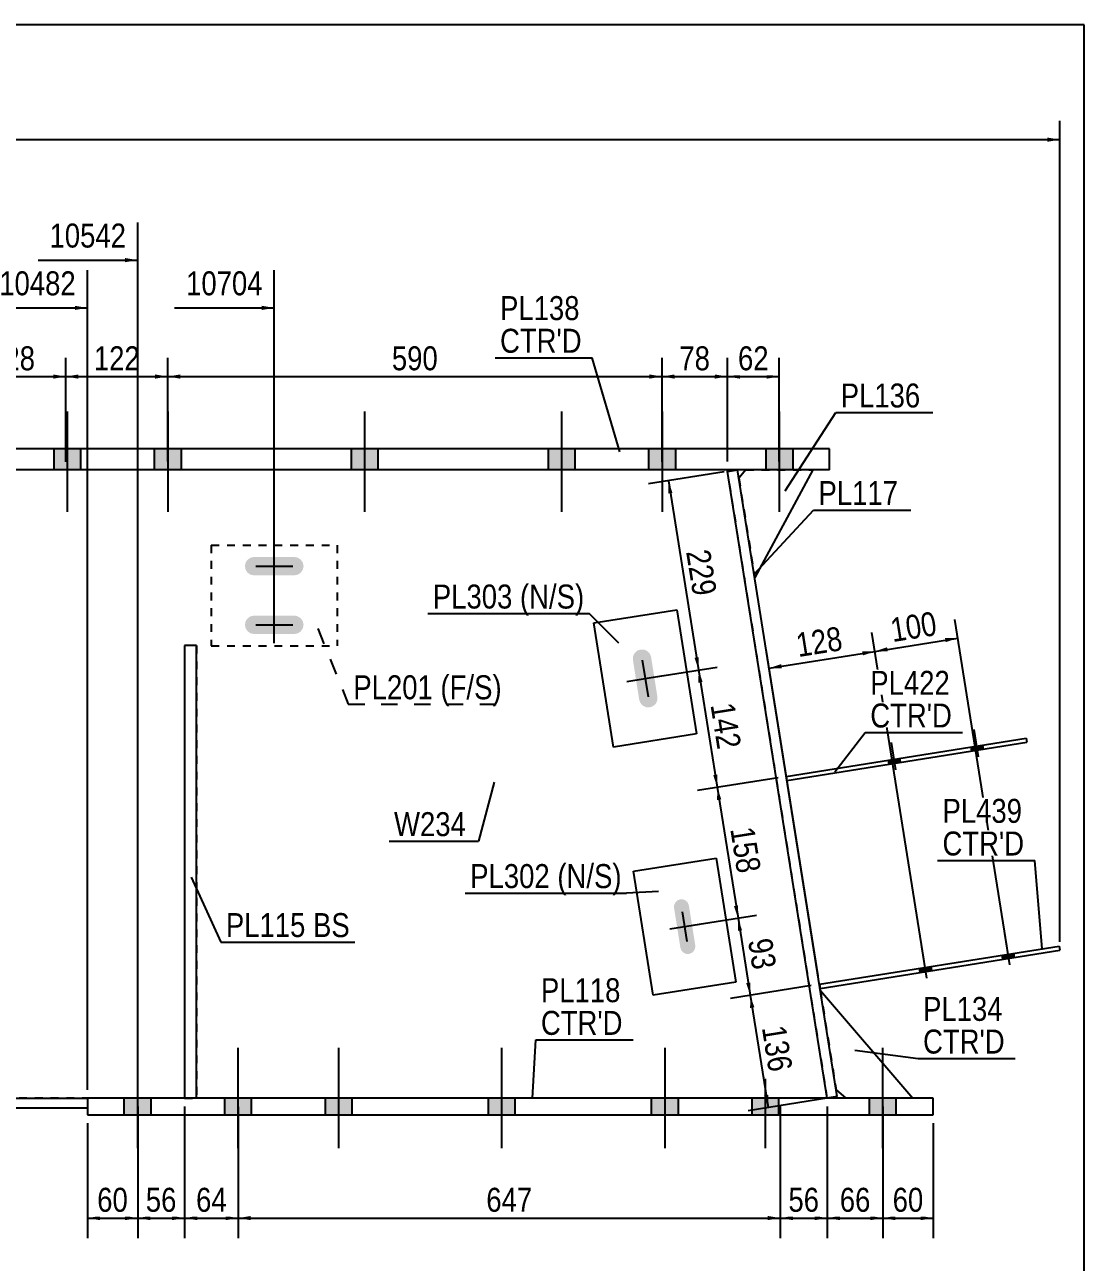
# Model space of a CAD drawing. Header units: millimetres. Extents: x -318 to 94, y -164 to 123.
# Drawn here: x -32.4 to 94, y -24.8 to 123 of the extents above; entities that cross this region are included whole.
import ezdxf

# ---------------------------------------------------------------- set-up
doc = ezdxf.new("R2010")
doc.units = ezdxf.units.MM
doc.linetypes.add('DXK_LINE_DOT1', pattern=[1.8814, 0.9407, -0.9407])
doc.linetypes.add('DXK_LINE_DOT2', pattern=[3.9198, 1.9599, -1.9599])
doc.styles.add('Arial Narrow', font='ARIALN.TTF', dxfattribs={"height": 0.2})

# ---------------------------------------------------------------- blocks, each defined once
blk = doc.blocks.new('Unknown-623327787-1210')
at = {"color": 5, "linetype": 'Continuous'}
for p, q in [((94.02, 122.96), (-315.98, 122.96)), ((94.02, -164.04), (94.02, 122.96))]:
    blk.add_line(p, q, dxfattribs=at)
blk = doc.blocks.new('Bolt-623327787-1234 - 1231')
at = {"linetype": 'Continuous'}
for points in [[(0.51, 57.55), (0.75, 57.91), (0.84, 58.33), (0.75, 58.75), (0.51, 59.1), (0.16, 59.34), (-0.26, 59.43), (-5.06, 59.43), (-5.49, 59.34), (-5.84, 59.1), (-6.08, 58.75), (-6.16, 58.33), (-6.08, 57.91), (-5.84, 57.55), (-5.49, 57.31), (-5.06, 57.23), (-0.26, 57.23), (0.16, 57.31)], [(0.51, 50.55), (0.75, 50.91), (0.84, 51.33), (0.75, 51.75), (0.51, 52.1), (0.16, 52.34), (-0.26, 52.43), (-5.06, 52.43), (-5.49, 52.34), (-5.84, 52.1), (-6.08, 51.75), (-6.16, 51.33), (-6.08, 50.91), (-5.84, 50.55), (-5.49, 50.31), (-5.06, 50.23), (-0.26, 50.23), (0.16, 50.31)]]:
    blk.add_hatch(color=3, dxfattribs=at).paths.add_polyline_path(points)
at = {"color": 3, "linetype": 'Continuous'}
for p, q in [((-2.66, 56.13), (-2.66, 60.53)), ((-4.86, 58.33), (-0.46, 58.33)), ((-2.66, 49.13), (-2.66, 53.53)), ((-4.86, 51.33), (-0.46, 51.33))]:
    blk.add_line(p, q, dxfattribs=at)
blk = doc.blocks.new('Part-623327787-1257 - 1231')
at = {"color": 7, "linetype": 'DXK_LINE_DOT1'}
for p, q in [((-10.17, 60.83), (-10.17, 48.83)), ((-10.17, 60.83), (4.84, 60.83)), ((4.84, 60.83), (4.84, 48.83)), ((-10.17, 48.83), (4.84, 48.83))]:
    blk.add_line(p, q, dxfattribs=at)
blk = doc.blocks.new('Part-623327787-1364 - 1231')
at = {"color": 2, "linetype": 'Continuous'}
for p, q in [((51.45, 69.64), (52.64, 69.83)), ((63.35, -5.17), (51.45, 69.64)), ((64.53, -4.98), (52.64, 69.83)), ((64.53, -4.98), (63.35, -5.17))]:
    blk.add_line(p, q, dxfattribs=at)
blk = doc.blocks.new('Bolt-623327787-1366 - 1231')
at = {"linetype": 'Continuous'}
for points in [[(-17.36, -5.17), (-20.56, -5.17), (-20.56, -7.17), (-17.36, -7.17)], [(-17.36, -5.17), (-20.56, -5.17), (-20.56, -7.17), (-17.36, -7.17)], [(-5.36, -5.17), (-8.56, -5.17), (-8.56, -7.17), (-5.36, -7.17)], [(-5.36, -5.17), (-8.56, -5.17), (-8.56, -7.17), (-5.36, -7.17)], [(6.64, -5.17), (3.44, -5.17), (3.44, -7.17), (6.64, -7.17)], [(6.64, -5.17), (3.44, -5.17), (3.44, -7.17), (6.64, -7.17)], [(26.11, -5.17), (22.91, -5.17), (22.91, -7.17), (26.11, -7.17)], [(26.11, -5.17), (22.91, -5.17), (22.91, -7.17), (26.11, -7.17)], [(45.58, -5.17), (42.38, -5.17), (42.38, -7.17), (45.58, -7.17)], [(45.58, -5.17), (42.38, -5.17), (42.38, -7.17), (45.58, -7.17)], [(57.58, -5.17), (54.38, -5.17), (54.38, -7.17), (57.58, -7.17)], [(57.58, -5.17), (54.38, -5.17), (54.38, -7.17), (57.58, -7.17)], [(71.58, -5.17), (68.38, -5.17), (68.38, -7.17), (71.58, -7.17)], [(71.58, -5.17), (68.38, -5.17), (68.38, -7.17), (71.58, -7.17)]]:
    blk.add_hatch(color=3, dxfattribs=at).paths.add_polyline_path(points)
at = {"color": 3, "linetype": 'Continuous'}
for p, q in [((-18.96, -11.15), (-18.96, 0.83)), ((-18.96, -11.15), (-18.96, 0.83)), ((-6.96, -11.15), (-6.96, 0.83)), ((-6.96, -11.15), (-6.96, 0.83)), ((5.04, -11.15), (5.04, 0.83)), ((5.04, -11.15), (5.04, 0.83)), ((24.51, -11.15), (24.51, 0.83)), ((24.51, -11.15), (24.51, 0.83)), ((43.98, -11.15), (43.98, 0.83)), ((43.98, -11.15), (43.98, 0.83)), ((55.98, -11.15), (55.98, 0.83)), ((55.98, -11.15), (55.98, 0.83)), ((69.98, -11.15), (69.98, 0.83)), ((69.98, -11.15), (69.98, 0.83)), ((-20.56, -7.17), (-20.56, -5.17)), ((-20.56, -7.17), (-20.56, -5.17)), ((-17.36, -7.17), (-17.36, -5.17)), ((-17.36, -7.17), (-17.36, -5.17)), ((-8.56, -7.17), (-8.56, -5.17)), ((-8.56, -7.17), (-8.56, -5.17)), ((-5.36, -7.17), (-5.36, -5.17)), ((-5.36, -7.17), (-5.36, -5.17)), ((3.44, -7.17), (3.44, -5.17)), ((3.44, -7.17), (3.44, -5.17)), ((6.64, -7.17), (6.64, -5.17)), ((6.64, -7.17), (6.64, -5.17)), ((22.91, -7.17), (22.91, -5.17)), ((22.91, -7.17), (22.91, -5.17)), ((26.11, -7.17), (26.11, -5.17)), ((26.11, -7.17), (26.11, -5.17)), ((42.38, -7.17), (42.38, -5.17)), ((42.38, -7.17), (42.38, -5.17)), ((45.58, -7.17), (45.58, -5.17)), ((45.58, -7.17), (45.58, -5.17)), ((54.38, -7.17), (54.38, -5.17)), ((54.38, -7.17), (54.38, -5.17)), ((57.58, -7.17), (57.58, -5.17)), ((57.58, -7.17), (57.58, -5.17)), ((68.38, -7.17), (68.38, -5.17)), ((68.38, -7.17), (68.38, -5.17)), ((71.58, -7.17), (71.58, -5.17)), ((71.58, -7.17), (71.58, -5.17))]:
    blk.add_line(p, q, dxfattribs=at)
blk = doc.blocks.new('Bolt-623327787-1368 - 1231')
at = {"linetype": 'Continuous'}
for points in [[(84.3, 11.4), (85.68, 11.62), (85.61, 12.12), (84.22, 11.9)], [(84.3, 11.4), (85.68, 11.62), (85.61, 12.12), (84.22, 11.9)], [(74.43, 9.83), (75.81, 10.05), (75.73, 10.55), (74.35, 10.33)], [(74.43, 9.83), (75.81, 10.05), (75.73, 10.55), (74.35, 10.33)]]:
    blk.add_hatch(color=3, dxfattribs=at).paths.add_polyline_path(points)
at = {"color": 3, "linetype": 'Continuous'}
for p, q in [((85.12, 10.72), (84.52, 14.47)), ((85.12, 10.72), (84.52, 14.47)), ((75.24, 9.15), (74.65, 12.9)), ((75.24, 9.15), (74.65, 12.9)), ((84.3, 11.4), (84.22, 11.9)), ((84.3, 11.4), (84.22, 11.9)), ((85.68, 11.62), (85.61, 12.12)), ((85.68, 11.62), (85.61, 12.12)), ((75.81, 10.05), (75.73, 10.55)), ((75.81, 10.05), (75.73, 10.55)), ((74.43, 9.83), (74.35, 10.33)), ((74.43, 9.83), (74.35, 10.33))]:
    blk.add_line(p, q, dxfattribs=at)
blk = doc.blocks.new('Part-623327787-1412 - 1231')
at = {"color": 2, "linetype": 'Continuous'}
for p, q in [((-114.45, 14.84), (-114.5, 13.64)), ((-66.45, 12.73), (-114.45, 14.84)), ((-66.45, 11.53), (-114.5, 13.64)), ((-48.32, -5.17), (-66.35, -4.38)), ((-48.35, -6.37), (-66.35, -5.58)), ((-48.32, -5.17), (-24.96, -5.17)), ((-24.96, -6.37), (-48.35, -6.37))]:
    blk.add_line(p, q, dxfattribs=at)
at = {"color": 7, "linetype": 'DXK_LINE_DOT1'}
blk.add_line((-24.96, -5.17), (-24.96, -6.37), dxfattribs=at)
blk = doc.blocks.new('Part-623327787-1462 - 1231')
at = {"color": 2, "linetype": 'Continuous'}
for p, q in [((62.4, 8.43), (91.04, 12.98)), ((62.48, 7.93), (91.12, 12.49)), ((91.04, 12.98), (91.12, 12.49))]:
    blk.add_line(p, q, dxfattribs=at)
at = {"color": 7, "linetype": 'DXK_LINE_DOT1'}
blk.add_line((62.4, 8.43), (62.48, 7.93), dxfattribs=at)
blk = doc.blocks.new('Part-623327787-1753 - 1231')
at = {"color": 2, "linetype": 'Continuous'}
for p, q in [((63.62, 72.33), (-46.38, 72.33)), ((-46.38, 72.33), (-46.38, 69.83)), ((63.62, 69.83), (63.62, 72.33)), ((-46.38, 69.83), (-35.03, 69.83)), ((63.62, 69.83), (-34.03, 69.83))]:
    blk.add_line(p, q, dxfattribs=at)
at = {"color": 7, "linetype": 'DXK_LINE_DOT1'}
blk.add_line((-34.03, 69.83), (-35.03, 69.83), dxfattribs=at)
blk = doc.blocks.new('Part-623327787-1629 - 1231')
at = {"color": 2, "linetype": 'Continuous'}
for p, q in [((53.63, 69.83), (52.79, 68.84)), ((61.63, 69.83), (54.68, 56.99))]:
    blk.add_line(p, q, dxfattribs=at)
at = {"color": 7, "linetype": 'DXK_LINE_DOT1'}
for p, q in [((53.63, 69.83), (61.63, 69.83)), ((52.79, 68.84), (54.68, 56.99)), ((54.68, 56.99), (54.68, 56.99))]:
    blk.add_line(p, q, dxfattribs=at)
blk = doc.blocks.new('Part-623327787-1724 - 1231')
at = {"color": 2, "linetype": 'Continuous'}
for p, q in [((75.98, -5.17), (-24.96, -5.17)), ((-24.96, -5.17), (-24.96, -7.17)), ((75.98, -7.17), (75.98, -5.17)), ((-24.96, -7.17), (75.98, -7.17))]:
    blk.add_line(p, q, dxfattribs=at)
blk = doc.blocks.new('Bolt-623327787-1485 - 1231')
at = {"linetype": 'Continuous'}
for points in [[(-38.78, 72.33), (-41.98, 72.33), (-41.98, 69.83), (-38.78, 69.83)], [(-38.78, 72.33), (-41.98, 72.33), (-41.98, 69.83), (-38.78, 69.83)], [(-25.78, 72.33), (-28.98, 72.33), (-28.98, 69.83), (-25.78, 69.83)], [(-25.78, 72.33), (-28.98, 72.33), (-28.98, 69.83), (-25.78, 69.83)], [(-13.78, 72.33), (-16.98, 72.33), (-16.98, 69.83), (-13.78, 69.83)], [(-13.78, 72.33), (-16.98, 72.33), (-16.98, 69.83), (-13.78, 69.83)], [(9.72, 72.33), (6.52, 72.33), (6.52, 69.83), (9.72, 69.83)], [(9.72, 72.33), (6.52, 72.33), (6.52, 69.83), (9.72, 69.83)], [(33.22, 72.33), (30.02, 72.33), (30.02, 69.83), (33.22, 69.83)], [(33.22, 72.33), (30.02, 72.33), (30.02, 69.83), (33.22, 69.83)], [(45.22, 72.33), (42.02, 72.33), (42.02, 69.83), (45.22, 69.83)], [(45.22, 72.33), (42.02, 72.33), (42.02, 69.83), (45.22, 69.83)], [(59.22, 72.33), (56.02, 72.33), (56.02, 69.83), (59.22, 69.83)], [(59.22, 72.33), (56.02, 72.33), (56.02, 69.83), (59.22, 69.83)]]:
    blk.add_hatch(color=3, dxfattribs=at).paths.add_polyline_path(points)
at = {"color": 3, "linetype": 'Continuous'}
for p, q in [((-40.38, 76.8), (-40.38, 64.83)), ((-40.38, 76.8), (-40.38, 64.83)), ((-27.38, 76.8), (-27.38, 64.83)), ((-27.38, 76.8), (-27.38, 64.83)), ((-15.38, 76.8), (-15.38, 64.83)), ((-15.38, 76.8), (-15.38, 64.83)), ((8.12, 76.8), (8.12, 64.83)), ((8.12, 76.8), (8.12, 64.83)), ((31.62, 76.8), (31.62, 64.83)), ((31.62, 76.8), (31.62, 64.83)), ((43.62, 76.8), (43.62, 64.83)), ((43.62, 76.8), (43.62, 64.83)), ((57.62, 76.8), (57.62, 64.83)), ((57.62, 76.8), (57.62, 64.83)), ((-41.98, 72.33), (-41.98, 69.83)), ((-41.98, 72.33), (-41.98, 69.83)), ((-38.78, 72.33), (-38.78, 69.83)), ((-38.78, 72.33), (-38.78, 69.83)), ((-28.98, 72.33), (-28.98, 69.83)), ((-28.98, 72.33), (-28.98, 69.83)), ((-25.78, 72.33), (-25.78, 69.83)), ((-25.78, 72.33), (-25.78, 69.83)), ((-16.98, 72.33), (-16.98, 69.83)), ((-16.98, 72.33), (-16.98, 69.83)), ((-13.78, 72.33), (-13.78, 69.83)), ((-13.78, 72.33), (-13.78, 69.83)), ((6.52, 72.33), (6.52, 69.83)), ((6.52, 72.33), (6.52, 69.83)), ((9.72, 72.33), (9.72, 69.83)), ((9.72, 72.33), (9.72, 69.83)), ((30.02, 72.33), (30.02, 69.83)), ((30.02, 72.33), (30.02, 69.83)), ((33.22, 72.33), (33.22, 69.83)), ((33.22, 72.33), (33.22, 69.83)), ((42.02, 72.33), (42.02, 69.83)), ((42.02, 72.33), (42.02, 69.83)), ((45.22, 72.33), (45.22, 69.83)), ((45.22, 72.33), (45.22, 69.83)), ((56.02, 72.33), (56.02, 69.83)), ((56.02, 72.33), (56.02, 69.83)), ((59.22, 72.33), (59.22, 69.83)), ((59.22, 72.33), (59.22, 69.83))]:
    blk.add_line(p, q, dxfattribs=at)
blk = doc.blocks.new('Part-623327787-1512 - 1231')
at = {"color": 2, "linetype": 'Continuous'}
for p, q in [((-11.96, 48.84), (-13.36, 48.84)), ((-13.36, 48.84), (-13.36, -5.17)), ((-11.96, -5.17), (-11.96, 48.84))]:
    blk.add_line(p, q, dxfattribs=at)
at = {"color": 7, "linetype": 'DXK_LINE_DOT1'}
blk.add_line((-13.36, -5.17), (-11.96, -5.17), dxfattribs=at)
blk = doc.blocks.new('Part-623327787-1534 - 1231')
at = {"color": 7, "linetype": 'DXK_LINE_DOT1'}
for p, q in [((-11.96, 48.84), (-13.36, 48.84)), ((-13.36, 48.84), (-13.36, -5.17)), ((-11.96, 48.84), (-11.96, -5.17))]:
    blk.add_line(p, q, dxfattribs=at)
blk = doc.blocks.new('Part-623327787-1651 - 1231')
at = {"color": 2, "linetype": 'Continuous'}
for p, q in [((-46.38, 69.83), (-46.38, -5.17)), ((51.45, 69.64), (51.42, 69.83))]:
    blk.add_line(p, q, dxfattribs=at)
at = {"color": 7, "linetype": 'DXK_LINE_DOT1'}
for p, q in [((51.42, 69.83), (-46.38, 69.83)), ((63.35, -5.17), (51.45, 69.64)), ((-13.36, -5.17), (-46.38, -5.17)), ((63.35, -5.17), (-11.96, -5.17))]:
    blk.add_line(p, q, dxfattribs=at)
blk = doc.blocks.new('Part-623327787-3181 - 1231')
at = {"color": 2, "linetype": 'Continuous'}
for p, q in [((35.49, 51.55), (45.37, 53.12)), ((45.37, 53.12), (47.73, 38.31)), ((37.85, 36.74), (35.49, 51.55)), ((47.73, 38.31), (37.85, 36.74))]:
    blk.add_line(p, q, dxfattribs=at)
blk = doc.blocks.new('Part-623327787-3180 - 1231')
at = {"color": 2, "linetype": 'Continuous'}
for p, q in [((40.21, 21.92), (50.08, 23.49)), ((50.08, 23.49), (52.44, 8.68)), ((42.56, 7.11), (40.21, 21.92)), ((52.44, 8.68), (42.56, 7.11))]:
    blk.add_line(p, q, dxfattribs=at)
blk = doc.blocks.new('Part-623327787-1600 - 1231')
at = {"color": 2, "linetype": 'Continuous'}
for p, q in [((62.52, 7.67), (73.56, -5.17)), ((64.4, -4.19), (65.56, -5.17))]:
    blk.add_line(p, q, dxfattribs=at)
at = {"color": 7, "linetype": 'DXK_LINE_DOT1'}
for p, q in [((62.52, 7.67), (64.4, -4.19)), ((73.56, -5.17), (65.56, -5.17))]:
    blk.add_line(p, q, dxfattribs=at)
blk = doc.blocks.new('Part-623327787-3182 - 1231')
at = {"color": 2, "linetype": 'Continuous'}
for p, q in [((58.45, 33.24), (87.09, 37.79)), ((58.53, 32.74), (87.17, 37.3)), ((87.09, 37.79), (87.17, 37.3))]:
    blk.add_line(p, q, dxfattribs=at)
at = {"color": 7, "linetype": 'DXK_LINE_DOT1'}
blk.add_line((58.45, 33.24), (58.53, 32.74), dxfattribs=at)
blk = doc.blocks.new('Bolt-623327787-3183 - 1231')
at = {"linetype": 'Continuous'}
blk.add_hatch(color=3, dxfattribs=at).paths.add_polyline_path([(46.17, 12.2), (46.49, 12.05), (46.84, 12.04), (47.17, 12.16), (47.43, 12.4), (47.57, 12.72), (47.59, 13.07), (46.83, 17.81), (46.71, 18.14), (46.47, 18.4), (46.15, 18.55), (45.8, 18.56), (45.47, 18.44), (45.22, 18.2), (45.07, 17.88), (45.06, 17.53), (45.81, 12.79), (45.93, 12.46)])
at = {"color": 3, "linetype": 'Continuous'}
for p, q in [((46.04, 17.08), (46.6, 13.52)), ((44.54, 15.02), (48.1, 15.58))]:
    blk.add_line(p, q, dxfattribs=at)
blk = doc.blocks.new('Bolt-623327787-3184 - 1231')
at = {"linetype": 'Continuous'}
blk.add_hatch(color=3, dxfattribs=at).paths.add_polyline_path([(41.34, 41.67), (41.73, 41.49), (42.16, 41.47), (42.56, 41.62), (42.88, 41.91), (43.06, 42.3), (43.07, 42.73), (42.32, 47.47), (42.17, 47.87), (41.88, 48.19), (41.49, 48.37), (41.06, 48.38), (40.66, 48.24), (40.34, 47.94), (40.16, 47.55), (40.15, 47.13), (40.9, 42.38), (41.05, 41.98)])
at = {"color": 3, "linetype": 'Continuous'}
for p, q in [((41.26, 47.1), (41.96, 42.75)), ((39.44, 44.58), (43.78, 45.27))]:
    blk.add_line(p, q, dxfattribs=at)
blk = doc.blocks.new('Bolt-623327787-3187 - 1231')
at = {"linetype": 'Continuous'}
for points in [[(80.6, 36.25), (81.98, 36.47), (81.9, 36.97), (80.52, 36.75)], [(80.6, 36.25), (81.98, 36.47), (81.9, 36.97), (80.52, 36.75)], [(70.72, 34.68), (72.1, 34.9), (72.02, 35.4), (70.64, 35.18)], [(70.72, 34.68), (72.1, 34.9), (72.02, 35.4), (70.64, 35.18)]]:
    blk.add_hatch(color=3, dxfattribs=at).paths.add_polyline_path(points)
at = {"color": 3, "linetype": 'Continuous'}
for p, q in [((81.41, 35.57), (80.89, 38.83)), ((81.41, 35.57), (80.89, 38.83)), ((71.54, 34), (71.02, 37.26)), ((71.54, 34), (71.02, 37.26)), ((81.98, 36.47), (81.9, 36.97)), ((81.98, 36.47), (81.9, 36.97)), ((80.6, 36.25), (80.52, 36.75)), ((80.6, 36.25), (80.52, 36.75)), ((70.72, 34.68), (70.64, 35.18)), ((70.72, 34.68), (70.64, 35.18)), ((72.1, 34.9), (72.02, 35.4)), ((72.1, 34.9), (72.02, 35.4))]:
    blk.add_line(p, q, dxfattribs=at)
blk = doc.blocks.new('StraightDimension-623327787-2826 - 1231')
at = {"linetype": 'Continuous'}
for points in [[(-26.03, 80.71), (-27.53, 80.96), (-26.03, 81.21)], [(-16.88, 81.21), (-15.38, 80.96), (-16.88, 80.71)]]:
    blk.add_hatch(color=7, dxfattribs=at).paths.add_polyline_path(points)
at = {"color": 7, "linetype": 'Continuous'}
for p, q in [((-27.53, 70.8), (-27.53, 83.21)), ((-15.38, 70.83), (-15.38, 83.21)), ((-27.53, 80.96), (-15.38, 80.96))]:
    blk.add_line(p, q, dxfattribs=at)
at = {"color": 0}
blk.add_wipeout([(-18.11, 81.11), (-18.11, 85.31), (-24.79, 85.31), (-24.79, 81.11)], dxfattribs=at)
at = {"color": 3, "style": 'Arial Narrow'}
blk.add_text('122', height=2.863, dxfattribs=at).set_placement((-24.19, 81.71))
blk = doc.blocks.new('StraightDimension-623327787-3960 - 1231')
at = {"linetype": 'Continuous'}
for points in [[(54.14, 5.59), (54.15, 7.11), (54.64, 5.67)], [(56.3, -4.78), (56.29, -6.3), (55.8, -4.85)]]:
    blk.add_hatch(color=7, dxfattribs=at).paths.add_polyline_path(points)
at = {"color": 7, "linetype": 'Continuous'}
for p, q in [((61.41, 8.27), (51.78, 6.74)), ((54.15, 7.11), (56.29, -6.3)), ((63.54, -5.14), (53.92, -6.67))]:
    blk.add_line(p, q, dxfattribs=at)
at = {"color": 0}
blk.add_wipeout([(55.89, -2.87), (60.04, -2.21), (58.99, 4.39), (54.84, 3.73)], dxfattribs=at)
at = {"color": 3, "style": 'Arial Narrow'}
blk.add_text('136', height=2.863, rotation=-80.9647, dxfattribs=at).set_placement((55.53, 3.24))
blk = doc.blocks.new('StraightDimension-623327787-1906 - 1231')
at = {"linetype": 'Continuous'}
blk.add_hatch(color=7, dxfattribs=at).paths.add_polyline_path([(-26.46, 89.41), (-24.96, 89.16), (-26.46, 88.91)])
at = {"color": 7, "linetype": 'Continuous'}
for p, q in [((-24.96, -4.17), (-24.96, 93.66)), ((-36.85, 89.16), (-24.96, 89.16))]:
    blk.add_line(p, q, dxfattribs=at)
at = {"color": 0}
blk.add_wipeout([(-25.74, 90.06), (-25.74, 94.26), (-36.08, 94.26), (-36.08, 90.06)], dxfattribs=at)
at = {"color": 3, "style": 'Arial Narrow'}
blk.add_text('10482', height=2.863, dxfattribs=at).set_placement((-35.48, 90.66))
blk = doc.blocks.new('StraightDimension-623327787-2131 - 1231')
at = {"linetype": 'Continuous'}
for points in [[(59.24, -19.74), (57.74, -19.49), (59.24, -19.24)], [(61.85, -19.24), (63.35, -19.49), (61.85, -19.74)]]:
    blk.add_hatch(color=7, dxfattribs=at).paths.add_polyline_path(points)
at = {"color": 7, "linetype": 'Continuous'}
for p, q in [((57.74, -6.17), (57.74, -21.89)), ((63.35, -6.17), (63.35, -21.89)), ((57.74, -19.49), (63.35, -19.49))]:
    blk.add_line(p, q, dxfattribs=at)
at = {"color": 0}
blk.add_wipeout([(62.97, -19.34), (62.97, -15.14), (58.11, -15.14), (58.11, -19.34)], dxfattribs=at)
at = {"color": 3, "style": 'Arial Narrow'}
blk.add_text('56', height=2.863, dxfattribs=at).set_placement((58.71, -18.74))
blk = doc.blocks.new('StraightDimension-623327787-1946 - 1231')
at = {"linetype": 'Continuous'}
blk.add_hatch(color=7, dxfattribs=at).paths.add_polyline_path([(-4.16, 89.41), (-2.66, 89.16), (-4.16, 88.91)])
at = {"color": 7, "linetype": 'Continuous'}
for p, q in [((-2.66, 52.3), (-2.66, 93.66)), ((-14.56, 89.16), (-2.66, 89.16))]:
    blk.add_line(p, q, dxfattribs=at)
at = {"color": 0}
blk.add_wipeout([(-3.44, 90.06), (-3.44, 94.26), (-13.78, 94.26), (-13.78, 90.06)], dxfattribs=at)
at = {"color": 3, "style": 'Arial Narrow'}
blk.add_text('10704', height=2.863, dxfattribs=at).set_placement((-13.18, 90.66))
blk = doc.blocks.new('StraightDimension-623327787-1964 - 1231')
at = {"linetype": 'Continuous'}
blk.add_hatch(color=7, dxfattribs=at).paths.add_polyline_path([(89.62, 109.49), (91.12, 109.24), (89.62, 108.99)])
at = {"color": 7, "linetype": 'Continuous'}
for p, q in [((91.12, 13.49), (91.12, 111.49)), ((-301.5, 109.24), (91.12, 109.24))]:
    blk.add_line(p, q, dxfattribs=at)
blk = doc.blocks.new('StraightDimension-623327787-1976 - 1231')
at = {"linetype": 'Continuous'}
for points in [[(67.52, 48.18), (69.04, 48.16), (67.6, 47.68)], [(57.92, 46.14), (56.4, 46.15), (57.84, 46.64)]]:
    blk.add_hatch(color=7, dxfattribs=at).paths.add_polyline_path(points)
at = {"color": 7, "linetype": 'Continuous'}
for p, q in [((74.88, 11.42), (68.68, 50.39)), ((62.24, 9.41), (56.05, 48.38)), ((56.4, 46.15), (69.04, 48.16))]:
    blk.add_line(p, q, dxfattribs=at)
at = {"color": 0}
blk.add_wipeout([(66, 47.83), (65.34, 51.98), (58.73, 50.93), (59.39, 46.78)], dxfattribs=at)
at = {"color": 3, "style": 'Arial Narrow'}
blk.add_text('128', height=2.863, rotation=9.0355, dxfattribs=at).set_placement((59.89, 47.47))
blk = doc.blocks.new('StraightDimension-623327787-1991 - 1231')
at = {"linetype": 'Continuous'}
for points in [[(77.39, 49.75), (78.91, 49.73), (77.47, 49.25)], [(70.56, 48.15), (69.04, 48.16), (70.48, 48.65)]]:
    blk.add_hatch(color=7, dxfattribs=at).paths.add_polyline_path(points)
at = {"color": 7, "linetype": 'Continuous'}
for p, q in [((84.76, 12.99), (78.56, 51.96)), ((74.88, 11.42), (68.68, 50.39)), ((69.04, 48.16), (78.91, 49.73))]:
    blk.add_line(p, q, dxfattribs=at)
at = {"color": 0}
blk.add_wipeout([(77.25, 49.62), (76.59, 53.77), (69.99, 52.72), (70.65, 48.57)], dxfattribs=at)
at = {"color": 3, "style": 'Arial Narrow'}
blk.add_text('100', height=2.863, rotation=9.0355, dxfattribs=at).set_placement((71.15, 49.26))
blk = doc.blocks.new('StraightDimension-623327787-2060 - 1231')
at = {"linetype": 'Continuous'}
for points in [[(-11.86, -19.74), (-13.36, -19.49), (-11.86, -19.24)], [(-8.46, -19.24), (-6.96, -19.49), (-8.46, -19.74)]]:
    blk.add_hatch(color=7, dxfattribs=at).paths.add_polyline_path(points)
at = {"color": 7, "linetype": 'Continuous'}
for p, q in [((-13.36, -6.17), (-13.36, -21.89)), ((-6.96, -6.2), (-6.96, -21.89)), ((-13.36, -19.49), (-6.96, -19.49))]:
    blk.add_line(p, q, dxfattribs=at)
at = {"color": 0}
blk.add_wipeout([(-7.73, -19.34), (-7.73, -15.14), (-12.59, -15.14), (-12.59, -19.34)], dxfattribs=at)
at = {"color": 3, "style": 'Arial Narrow'}
blk.add_text('64', height=2.863, dxfattribs=at).set_placement((-11.99, -18.74))
blk = doc.blocks.new('StraightDimension-623327787-2069 - 1231')
at = {"linetype": 'Continuous'}
for points in [[(-17.46, -19.74), (-18.96, -19.49), (-17.46, -19.24)], [(-14.86, -19.24), (-13.36, -19.49), (-14.86, -19.74)]]:
    blk.add_hatch(color=7, dxfattribs=at).paths.add_polyline_path(points)
at = {"color": 7, "linetype": 'Continuous'}
for p, q in [((-18.96, -6.17), (-18.96, -21.89)), ((-13.36, -6.17), (-13.36, -21.89)), ((-18.96, -19.49), (-13.36, -19.49))]:
    blk.add_line(p, q, dxfattribs=at)
at = {"color": 0}
blk.add_wipeout([(-13.73, -19.34), (-13.73, -15.14), (-18.59, -15.14), (-18.59, -19.34)], dxfattribs=at)
at = {"color": 3, "style": 'Arial Narrow'}
blk.add_text('56', height=2.863, dxfattribs=at).set_placement((-17.99, -18.74))
blk = doc.blocks.new('StraightDimension-623327787-2087 - 1231')
at = {"linetype": 'Continuous'}
for points in [[(-23.46, -19.74), (-24.96, -19.49), (-23.46, -19.24)], [(-20.46, -19.24), (-18.96, -19.49), (-20.46, -19.74)]]:
    blk.add_hatch(color=7, dxfattribs=at).paths.add_polyline_path(points)
at = {"color": 7, "linetype": 'Continuous'}
for p, q in [((-18.96, -6.17), (-18.96, -21.89)), ((-24.96, -8.17), (-24.96, -21.89)), ((-24.96, -19.49), (-18.96, -19.49))]:
    blk.add_line(p, q, dxfattribs=at)
at = {"color": 0}
blk.add_wipeout([(-19.53, -19.34), (-19.53, -15.14), (-24.39, -15.14), (-24.39, -19.34)], dxfattribs=at)
at = {"color": 3, "style": 'Arial Narrow'}
blk.add_text('60', height=2.863, dxfattribs=at).set_placement((-23.79, -18.74))
blk = doc.blocks.new('StraightDimension-623327787-2100 - 1231')
at = {"linetype": 'Continuous'}
for points in [[(-5.46, -19.74), (-6.96, -19.49), (-5.46, -19.24)], [(56.24, -19.24), (57.74, -19.49), (56.24, -19.74)]]:
    blk.add_hatch(color=7, dxfattribs=at).paths.add_polyline_path(points)
at = {"color": 7, "linetype": 'Continuous'}
for p, q in [((-6.96, -6.2), (-6.96, -21.89)), ((57.74, -6.17), (57.74, -21.89)), ((-6.96, -19.49), (57.74, -19.49))]:
    blk.add_line(p, q, dxfattribs=at)
at = {"color": 0}
blk.add_wipeout([(28.73, -19.34), (28.73, -15.14), (22.05, -15.14), (22.05, -19.34)], dxfattribs=at)
at = {"color": 3, "style": 'Arial Narrow'}
blk.add_text('647', height=2.863, dxfattribs=at).set_placement((22.65, -18.74))
blk = doc.blocks.new('StraightDimension-623327787-2105 - 1231')
at = {"linetype": 'Continuous'}
for points in [[(71.48, -19.74), (69.98, -19.49), (71.48, -19.24)], [(74.48, -19.24), (75.98, -19.49), (74.48, -19.74)]]:
    blk.add_hatch(color=7, dxfattribs=at).paths.add_polyline_path(points)
at = {"color": 7, "linetype": 'Continuous'}
for p, q in [((69.98, -6.17), (69.98, -21.89)), ((75.98, -8.17), (75.98, -21.89)), ((69.98, -19.49), (75.98, -19.49))]:
    blk.add_line(p, q, dxfattribs=at)
at = {"color": 0}
blk.add_wipeout([(75.41, -19.34), (75.41, -15.14), (70.55, -15.14), (70.55, -19.34)], dxfattribs=at)
at = {"color": 3, "style": 'Arial Narrow'}
blk.add_text('60', height=2.863, dxfattribs=at).set_placement((71.15, -18.74))
blk = doc.blocks.new('StraightDimension-623327787-2118 - 1231')
at = {"linetype": 'Continuous'}
for points in [[(64.85, -19.74), (63.35, -19.49), (64.85, -19.24)], [(68.48, -19.24), (69.98, -19.49), (68.48, -19.74)]]:
    blk.add_hatch(color=7, dxfattribs=at).paths.add_polyline_path(points)
at = {"color": 7, "linetype": 'Continuous'}
for p, q in [((63.35, -6.17), (63.35, -21.89)), ((69.98, -6.17), (69.98, -21.89)), ((63.35, -19.49), (69.98, -19.49))]:
    blk.add_line(p, q, dxfattribs=at)
at = {"color": 0}
blk.add_wipeout([(69.09, -19.34), (69.09, -15.14), (64.24, -15.14), (64.24, -19.34)], dxfattribs=at)
at = {"color": 3, "style": 'Arial Narrow'}
blk.add_text('66', height=2.863, dxfattribs=at).set_placement((64.84, -18.74))
blk = doc.blocks.new('StraightDimension-623327787-2667 - 1231')
at = {"linetype": 'Continuous'}
blk.add_hatch(color=7, dxfattribs=at).paths.add_polyline_path([(-20.46, 95.11), (-18.96, 94.86), (-20.46, 94.61)])
at = {"color": 7, "linetype": 'Continuous'}
for p, q in [((-18.96, -6.17), (-18.96, 99.36)), ((-30.85, 94.86), (-18.96, 94.86))]:
    blk.add_line(p, q, dxfattribs=at)
at = {"color": 0}
blk.add_wipeout([(-19.74, 95.76), (-19.74, 99.96), (-30.08, 99.96), (-30.08, 95.76)], dxfattribs=at)
at = {"color": 3, "style": 'Arial Narrow'}
blk.add_text('10542', height=2.863, dxfattribs=at).set_placement((-29.48, 96.36))
blk = doc.blocks.new('StraightDimension-623327787-2823 - 1231')
at = {"linetype": 'Continuous'}
for points in [[(52.92, 80.71), (51.42, 80.96), (52.92, 81.21)], [(56.12, 81.21), (57.62, 80.96), (56.12, 80.71)]]:
    blk.add_hatch(color=7, dxfattribs=at).paths.add_polyline_path(points)
at = {"color": 7, "linetype": 'Continuous'}
for p, q in [((51.42, 70.83), (51.42, 83.21)), ((57.62, 70.83), (57.62, 83.21)), ((51.42, 80.96), (57.62, 80.96))]:
    blk.add_line(p, q, dxfattribs=at)
at = {"color": 0}
blk.add_wipeout([(56.95, 81.11), (56.95, 85.31), (52.09, 85.31), (52.09, 81.11)], dxfattribs=at)
at = {"color": 3, "style": 'Arial Narrow'}
blk.add_text('62', height=2.863, dxfattribs=at).set_placement((52.69, 81.71))
blk = doc.blocks.new('StraightDimension-623327787-2824 - 1231')
at = {"linetype": 'Continuous'}
for points in [[(45.12, 80.71), (43.62, 80.96), (45.12, 81.21)], [(49.92, 81.21), (51.42, 80.96), (49.92, 80.71)]]:
    blk.add_hatch(color=7, dxfattribs=at).paths.add_polyline_path(points)
at = {"color": 7, "linetype": 'Continuous'}
for p, q in [((43.62, 70.8), (43.62, 83.21)), ((51.42, 70.83), (51.42, 83.21)), ((43.62, 80.96), (51.42, 80.96))]:
    blk.add_line(p, q, dxfattribs=at)
at = {"color": 0}
blk.add_wipeout([(49.95, 81.11), (49.95, 85.31), (45.09, 85.31), (45.09, 81.11)], dxfattribs=at)
at = {"color": 3, "style": 'Arial Narrow'}
blk.add_text('78', height=2.863, dxfattribs=at).set_placement((45.69, 81.71))
blk = doc.blocks.new('StraightDimension-623327787-2825 - 1231')
at = {"linetype": 'Continuous'}
for points in [[(-13.88, 80.71), (-15.38, 80.96), (-13.88, 81.21)], [(42.12, 81.21), (43.62, 80.96), (42.12, 80.71)]]:
    blk.add_hatch(color=7, dxfattribs=at).paths.add_polyline_path(points)
at = {"color": 7, "linetype": 'Continuous'}
for p, q in [((-15.38, 70.83), (-15.38, 83.21)), ((43.62, 70.8), (43.62, 83.21)), ((-15.38, 80.96), (43.62, 80.96))]:
    blk.add_line(p, q, dxfattribs=at)
at = {"color": 0}
blk.add_wipeout([(17.47, 81.11), (17.47, 85.31), (10.78, 85.31), (10.78, 81.11)], dxfattribs=at)
at = {"color": 3, "style": 'Arial Narrow'}
blk.add_text('590', height=2.863, dxfattribs=at).set_placement((11.38, 81.71))
blk = doc.blocks.new('StraightDimension-623327787-2827 - 1231')
at = {"linetype": 'Continuous'}
for points in [[(-38.88, 80.71), (-40.38, 80.96), (-38.88, 81.21)], [(-29.03, 81.21), (-27.53, 80.96), (-29.03, 80.71)]]:
    blk.add_hatch(color=7, dxfattribs=at).paths.add_polyline_path(points)
at = {"color": 7, "linetype": 'Continuous'}
for p, q in [((-40.38, 70.83), (-40.38, 83.21)), ((-27.53, 70.8), (-27.53, 83.21)), ((-40.38, 80.96), (-27.53, 80.96))]:
    blk.add_line(p, q, dxfattribs=at)
at = {"color": 0}
blk.add_wipeout([(-30.61, 81.11), (-30.61, 85.31), (-37.29, 85.31), (-37.29, 81.11)], dxfattribs=at)
at = {"color": 3, "style": 'Arial Narrow'}
blk.add_text('128', height=2.863, dxfattribs=at).set_placement((-36.69, 81.71))
blk = doc.blocks.new('StraightDimension-623327787-3961 - 1231')
at = {"linetype": 'Continuous'}
for points in [[(52.68, 14.79), (52.69, 16.31), (53.17, 14.87)], [(54.16, 8.63), (54.15, 7.11), (53.67, 8.56)]]:
    blk.add_hatch(color=7, dxfattribs=at).paths.add_polyline_path(points)
at = {"color": 7, "linetype": 'Continuous'}
for p, q in [((47.31, 15.46), (54.91, 16.67)), ((52.69, 16.31), (54.15, 7.11)), ((61.41, 8.27), (51.78, 6.74))]:
    blk.add_line(p, q, dxfattribs=at)
at = {"color": 0}
blk.add_wipeout([(53.95, 9.34), (58.1, 10), (57.34, 14.79), (53.19, 14.14)], dxfattribs=at)
at = {"color": 3, "style": 'Arial Narrow'}
blk.add_text('93', height=2.863, rotation=-80.9647, dxfattribs=at).set_placement((53.88, 13.64))
blk = doc.blocks.new('StraightDimension-623327787-3962 - 1231')
at = {"linetype": 'Continuous'}
for points in [[(50.2, 30.41), (50.21, 31.93), (50.69, 30.49)], [(52.7, 17.83), (52.69, 16.31), (52.21, 17.75)]]:
    blk.add_hatch(color=7, dxfattribs=at).paths.add_polyline_path(points)
at = {"color": 7, "linetype": 'Continuous'}
for p, q in [((57.47, 33.08), (47.84, 31.55)), ((50.21, 31.93), (52.69, 16.31)), ((47.31, 15.46), (54.91, 16.67))]:
    blk.add_line(p, q, dxfattribs=at)
at = {"color": 0}
blk.add_wipeout([(52.12, 20.84), (56.27, 21.5), (55.22, 28.1), (51.07, 27.44)], dxfattribs=at)
at = {"color": 3, "style": 'Arial Narrow'}
blk.add_text('158', height=2.863, rotation=-80.9647, dxfattribs=at).set_placement((51.76, 26.95))
blk = doc.blocks.new('StraightDimension-623327787-3963 - 1231')
at = {"linetype": 'Continuous'}
for points in [[(47.97, 44.42), (47.98, 45.94), (48.46, 44.5)], [(50.22, 33.45), (50.21, 31.93), (49.73, 33.37)]]:
    blk.add_hatch(color=7, dxfattribs=at).paths.add_polyline_path(points)
at = {"color": 7, "linetype": 'Continuous'}
for p, q in [((42.6, 45.08), (50.2, 46.29)), ((47.98, 45.94), (50.21, 31.93)), ((57.47, 33.08), (47.84, 31.55))]:
    blk.add_line(p, q, dxfattribs=at)
at = {"color": 0}
blk.add_wipeout([(49.77, 35.66), (53.91, 36.32), (52.86, 42.92), (48.72, 42.26)], dxfattribs=at)
at = {"color": 3, "style": 'Arial Narrow'}
blk.add_text('142', height=2.863, rotation=-80.9647, dxfattribs=at).set_placement((49.4, 41.76))
blk = doc.blocks.new('StraightDimension-623327787-3964 - 1231')
at = {"linetype": 'Continuous'}
for points in [[(44.38, 67), (44.39, 68.52), (44.87, 67.07)], [(47.99, 47.46), (47.98, 45.94), (47.5, 47.38)]]:
    blk.add_hatch(color=7, dxfattribs=at).paths.add_polyline_path(points)
at = {"color": 7, "linetype": 'Continuous'}
for p, q in [((51.05, 69.58), (42.02, 68.14)), ((44.39, 68.52), (47.98, 45.94)), ((42.6, 45.08), (50.2, 46.29))]:
    blk.add_line(p, q, dxfattribs=at)
at = {"color": 0}
blk.add_wipeout([(46.86, 53.95), (51.01, 54.61), (49.96, 61.21), (45.81, 60.55)], dxfattribs=at)
at = {"color": 3, "style": 'Arial Narrow'}
blk.add_text('229', height=2.863, rotation=-80.9647, dxfattribs=at).set_placement((46.49, 60.05))
blk = doc.blocks.new('Mark-623327787-1252 - 1231')
at = {"color": 0}
for points in [[(16.28, 42.44), (16.28, 45.44), (6.78, 45.44), (6.78, 42.44)], [(24.48, 42.44), (24.48, 45.44), (17.18, 45.44), (17.18, 42.44)]]:
    blk.add_wipeout(points, dxfattribs=at)
for points in [[(16.28, 42.44), (16.28, 45.44), (6.78, 45.44), (6.78, 42.44)], [(24.48, 42.44), (24.48, 45.44), (17.18, 45.44), (17.18, 42.44)]]:
    blk.add_wipeout(points, dxfattribs=at)
at = {"color": 7, "linetype": 'DXK_LINE_DOT2'}
for p, q in [((2.53, 50.87), (6.18, 41.84)), ((6.18, 41.84), (25.08, 41.84))]:
    blk.add_line(p, q, dxfattribs=at)
at = {"color": 3, "style": 'Arial Narrow'}
for s, p in [('PL201', (6.78, 42.44)), ('(F/', (17.18, 42.44)), ('S)', (21.2, 42.44))]:
    blk.add_text(s, height=2.863, dxfattribs=at).set_placement(p)
blk = doc.blocks.new('Mark-623327787-1360 - 1231')
at = {"color": 0}
blk.add_wipeout([(71.81, 65.62), (71.81, 68.62), (62.3, 68.62), (62.3, 65.62)], dxfattribs=at)
blk.add_wipeout([(71.81, 65.62), (71.81, 68.62), (62.3, 68.62), (62.3, 65.62)], dxfattribs=at)
at = {"color": 7, "linetype": 'Continuous'}
for p, q in [((54.62, 57.37), (61.7, 65.02)), ((61.7, 65.02), (73.31, 65.02))]:
    blk.add_line(p, q, dxfattribs=at)
at = {"color": 3, "style": 'Arial Narrow'}
blk.add_text('PL117', height=2.863, dxfattribs=at).set_placement((62.3, 65.62))
blk = doc.blocks.new('Mark-623327787-1647 - 1231')
at = {"color": 7, "linetype": 'Continuous'}
blk.add_line((23.59, 32.56), (21.72, 25.5), dxfattribs=at)
at = {"color": 0}
blk.add_wipeout([(20.22, 26.1), (20.22, 29.1), (11.64, 29.1), (11.64, 26.1)], dxfattribs=at)
blk.add_wipeout([(20.22, 26.1), (20.22, 29.1), (11.64, 29.1), (11.64, 26.1)], dxfattribs=at)
at = {"color": 7, "linetype": 'Continuous'}
blk.add_line((11.04, 25.5), (21.72, 25.5), dxfattribs=at)
at = {"color": 3, "style": 'Arial Narrow'}
blk.add_text('W234', height=2.863, dxfattribs=at).set_placement((11.64, 26.1))
blk = doc.blocks.new('Mark-623327787-1749 - 1231')
at = {"color": 7, "linetype": 'Continuous'}
blk.add_line((38.57, 71.98), (35.29, 83.2), dxfattribs=at)
at = {"color": 0}
for points in [[(33.79, 87.7), (33.79, 90.7), (24.29, 90.7), (24.29, 87.7)], [(34.04, 83.8), (34.04, 86.8), (24.29, 86.8), (24.29, 83.8)]]:
    blk.add_wipeout(points, dxfattribs=at)
for points in [[(33.79, 87.7), (33.79, 90.7), (24.29, 90.7), (24.29, 87.7)], [(34.04, 83.8), (34.04, 86.8), (24.29, 86.8), (24.29, 83.8)]]:
    blk.add_wipeout(points, dxfattribs=at)
at = {"color": 7, "linetype": 'Continuous'}
blk.add_line((23.69, 83.2), (35.29, 83.2), dxfattribs=at)
at = {"color": 3, "style": 'Arial Narrow'}
blk.add_text('PL138', height=2.863, dxfattribs=at).set_placement((24.29, 87.7))
at = {"color": 1, "style": 'Arial Narrow'}
blk.add_text("CTR'D", height=2.863, dxfattribs=at).set_placement((24.29, 83.8))
blk = doc.blocks.new('Mark-623327787-1458 - 1231')
at = {"color": 7, "linetype": 'Continuous'}
blk.add_line((88.99, 12.63), (88.1, 23.19), dxfattribs=at)
at = {"color": 0}
for points in [[(86.6, 27.69), (86.6, 30.69), (77.1, 30.69), (77.1, 27.69)], [(86.85, 23.79), (86.85, 26.79), (77.1, 26.79), (77.1, 23.79)]]:
    blk.add_wipeout(points, dxfattribs=at)
for points in [[(86.6, 27.69), (86.6, 30.69), (77.1, 30.69), (77.1, 27.69)], [(86.85, 23.79), (86.85, 26.79), (77.1, 26.79), (77.1, 23.79)]]:
    blk.add_wipeout(points, dxfattribs=at)
at = {"color": 7, "linetype": 'Continuous'}
blk.add_line((76.5, 23.19), (88.1, 23.19), dxfattribs=at)
at = {"color": 3, "style": 'Arial Narrow'}
blk.add_text('PL439', height=2.863, dxfattribs=at).set_placement((77.1, 27.69))
at = {"color": 1, "style": 'Arial Narrow'}
blk.add_text("CTR'D", height=2.863, dxfattribs=at).set_placement((77.1, 23.79))
blk = doc.blocks.new('MarkSet-623327787-2249 - 1231')
at = {"color": 0}
for points in [[(1.07, 14.05), (1.07, 17.05), (-8.43, 17.05), (-8.43, 14.05)], [(6.36, 14.05), (6.36, 17.05), (1.97, 17.05), (1.97, 14.05)]]:
    blk.add_wipeout(points, dxfattribs=at)
for points in [[(1.07, 14.05), (1.07, 17.05), (-8.43, 17.05), (-8.43, 14.05)], [(6.36, 14.05), (6.36, 17.05), (1.97, 17.05), (1.97, 14.05)]]:
    blk.add_wipeout(points, dxfattribs=at)
at = {"color": 7, "linetype": 'Continuous'}
for p, q in [((-12.56, 21.19), (-9.03, 13.45)), ((-9.03, 13.45), (6.96, 13.45))]:
    blk.add_line(p, q, dxfattribs=at)
at = {"color": 3, "style": 'Arial Narrow'}
for s, p in [('PL115', (-8.43, 14.05)), ('BS', (1.97, 14.05))]:
    blk.add_text(s, height=2.863, dxfattribs=at).set_placement(p)
blk = doc.blocks.new('Mark-623327787-1625 - 1231')
at = {"color": 0}
blk.add_wipeout([(74.45, 77.27), (74.45, 80.27), (64.95, 80.27), (64.95, 77.27)], dxfattribs=at)
blk.add_wipeout([(74.45, 77.27), (74.45, 80.27), (64.95, 80.27), (64.95, 77.27)], dxfattribs=at)
at = {"color": 7, "linetype": 'Continuous'}
for p, q in [((58.31, 67.33), (64.35, 76.67)), ((64.35, 76.67), (75.95, 76.67))]:
    blk.add_line(p, q, dxfattribs=at)
at = {"color": 3, "style": 'Arial Narrow'}
blk.add_text('PL136', height=2.863, dxfattribs=at).set_placement((64.95, 77.27))
blk = doc.blocks.new('Mark-623327787-1596 - 1231')
at = {"color": 0}
for points in [[(84.28, 4.05), (84.28, 7.05), (74.78, 7.05), (74.78, 4.05)], [(84.54, 0.15), (84.54, 3.15), (74.78, 3.15), (74.78, 0.15)]]:
    blk.add_wipeout(points, dxfattribs=at)
for points in [[(84.28, 4.05), (84.28, 7.05), (74.78, 7.05), (74.78, 4.05)], [(84.54, 0.15), (84.54, 3.15), (74.78, 3.15), (74.78, 0.15)]]:
    blk.add_wipeout(points, dxfattribs=at)
at = {"color": 7, "linetype": 'Continuous'}
for p, q in [((66.62, 0.56), (74.18, -0.45)), ((74.18, -0.45), (85.78, -0.45))]:
    blk.add_line(p, q, dxfattribs=at)
at = {"color": 3, "style": 'Arial Narrow'}
blk.add_text('PL134', height=2.863, dxfattribs=at).set_placement((74.78, 4.05))
at = {"color": 1, "style": 'Arial Narrow'}
blk.add_text("CTR'D", height=2.863, dxfattribs=at).set_placement((74.78, 0.15))
blk = doc.blocks.new('Mark-623327787-1720 - 1231')
at = {"color": 0}
for points in [[(38.68, 6.28), (38.68, 9.28), (29.17, 9.28), (29.17, 6.28)], [(38.93, 2.38), (38.93, 5.38), (29.17, 5.38), (29.17, 2.38)]]:
    blk.add_wipeout(points, dxfattribs=at)
for points in [[(38.68, 6.28), (38.68, 9.28), (29.17, 9.28), (29.17, 6.28)], [(38.93, 2.38), (38.93, 5.38), (29.17, 5.38), (29.17, 2.38)]]:
    blk.add_wipeout(points, dxfattribs=at)
at = {"color": 7, "linetype": 'Continuous'}
for p, q in [((28.15, -5.17), (28.57, 1.78)), ((28.57, 1.78), (40.18, 1.78))]:
    blk.add_line(p, q, dxfattribs=at)
at = {"color": 3, "style": 'Arial Narrow'}
blk.add_text('PL118', height=2.863, dxfattribs=at).set_placement((29.17, 6.28))
at = {"color": 1, "style": 'Arial Narrow'}
blk.add_text("CTR'D", height=2.863, dxfattribs=at).set_placement((29.17, 2.38))
blk = doc.blocks.new('Mark-623327787-3200 - 1231')
at = {"color": 0}
for points in [[(30.23, 19.9), (30.23, 22.9), (20.73, 22.9), (20.73, 19.9)], [(38.79, 19.9), (38.79, 22.9), (31.13, 22.9), (31.13, 19.9)]]:
    blk.add_wipeout(points, dxfattribs=at)
for points in [[(30.23, 19.9), (30.23, 22.9), (20.73, 22.9), (20.73, 19.9)], [(38.79, 19.9), (38.79, 22.9), (31.13, 22.9), (31.13, 19.9)]]:
    blk.add_wipeout(points, dxfattribs=at)
at = {"color": 7, "linetype": 'Continuous'}
for p in [(20.13, 19.3), (43.19, 19.51)]:
    blk.add_line(p, (39.39, 19.3), dxfattribs=at)
at = {"color": 3, "style": 'Arial Narrow'}
for s, p in [('PL302', (20.73, 19.9)), ('(N/', (31.13, 19.9)), ('S)', (35.51, 19.9))]:
    blk.add_text(s, height=2.863, dxfattribs=at).set_placement(p)
blk = doc.blocks.new('Mark-623327787-3203 - 1231')
at = {"color": 0}
for points in [[(25.77, 53.27), (25.77, 56.27), (16.27, 56.27), (16.27, 53.27)], [(34.34, 53.27), (34.34, 56.27), (26.67, 56.27), (26.67, 53.27)]]:
    blk.add_wipeout(points, dxfattribs=at)
for points in [[(25.77, 53.27), (25.77, 56.27), (16.27, 56.27), (16.27, 53.27)], [(34.34, 53.27), (34.34, 56.27), (26.67, 56.27), (26.67, 53.27)]]:
    blk.add_wipeout(points, dxfattribs=at)
at = {"color": 7, "linetype": 'Continuous'}
for p in [(15.67, 52.67), (38.47, 49.14)]:
    blk.add_line(p, (34.94, 52.67), dxfattribs=at)
at = {"color": 3, "style": 'Arial Narrow'}
for s, p in [('PL303', (16.27, 53.27)), ('(N/', (26.67, 53.27)), ('S)', (31.05, 53.27))]:
    blk.add_text(s, height=2.863, dxfattribs=at).set_placement(p)
blk = doc.blocks.new('Mark-623327787-3206 - 1231')
at = {"color": 0}
for points in [[(77.98, 42.97), (77.98, 45.97), (68.48, 45.97), (68.48, 42.97)], [(78.23, 39.07), (78.23, 42.07), (68.48, 42.07), (68.48, 39.07)]]:
    blk.add_wipeout(points, dxfattribs=at)
for points in [[(77.98, 42.97), (77.98, 45.97), (68.48, 45.97), (68.48, 42.97)], [(78.23, 39.07), (78.23, 42.07), (68.48, 42.07), (68.48, 39.07)]]:
    blk.add_wipeout(points, dxfattribs=at)
at = {"color": 7, "linetype": 'Continuous'}
for p, q in [((64.24, 33.79), (67.88, 38.47)), ((67.88, 38.47), (79.48, 38.47))]:
    blk.add_line(p, q, dxfattribs=at)
at = {"color": 3, "style": 'Arial Narrow'}
blk.add_text('PL422', height=2.863, dxfattribs=at).set_placement((68.48, 42.97))
at = {"color": 1, "style": 'Arial Narrow'}
blk.add_text("CTR'D", height=2.863, dxfattribs=at).set_placement((68.48, 39.07))

msp = doc.modelspace()

# ---------------------------------------------------------------- block references
for name in ['Unknown-623327787-1210', 'Bolt-623327787-1485 - 1231', 'Part-623327787-1753 - 1231', 'Part-623327787-1651 - 1231', 'Part-623327787-1364 - 1231', 'Part-623327787-1629 - 1231', 'Part-623327787-1257 - 1231', 'Bolt-623327787-1234 - 1231', 'Part-623327787-3181 - 1231', 'Part-623327787-1512 - 1231', 'Part-623327787-1534 - 1231', 'Bolt-623327787-3184 - 1231', 'Bolt-623327787-3187 - 1231', 'Part-623327787-3182 - 1231', 'Part-623327787-3180 - 1231', 'Bolt-623327787-3183 - 1231', 'Part-623327787-1412 - 1231', 'Bolt-623327787-1368 - 1231', 'Part-623327787-1462 - 1231', 'Part-623327787-1600 - 1231', 'Bolt-623327787-1366 - 1231', 'Part-623327787-1724 - 1231']:
    msp.add_blockref(name, (0, 0))

# ---------------------------------------------------------------- next in the draw order: block references
for name in ['StraightDimension-623327787-1946 - 1231', 'StraightDimension-623327787-2826 - 1231', 'Mark-623327787-1720 - 1231', 'StraightDimension-623327787-3960 - 1231', 'Mark-623327787-1596 - 1231', 'StraightDimension-623327787-2060 - 1231', 'StraightDimension-623327787-2105 - 1231']:
    msp.add_blockref(name, (0, 0))

# ---------------------------------------------------------------- next in the draw order: block references
for name in ['StraightDimension-623327787-1906 - 1231', 'StraightDimension-623327787-2069 - 1231', 'StraightDimension-623327787-2131 - 1231']:
    msp.add_blockref(name, (0, 0))

# ---------------------------------------------------------------- next in the draw order: block references
for name in ['StraightDimension-623327787-1964 - 1231', 'StraightDimension-623327787-2087 - 1231', 'StraightDimension-623327787-2100 - 1231', 'StraightDimension-623327787-2118 - 1231']:
    msp.add_blockref(name, (0, 0))

# ---------------------------------------------------------------- next in the draw order: block references
for name in ['StraightDimension-623327787-2667 - 1231', 'StraightDimension-623327787-2823 - 1231', 'Mark-623327787-1360 - 1231', 'StraightDimension-623327787-1976 - 1231', 'Mark-623327787-1252 - 1231', 'Mark-623327787-1647 - 1231', 'Mark-623327787-3200 - 1231', 'MarkSet-623327787-2249 - 1231']:
    msp.add_blockref(name, (0, 0))

# ---------------------------------------------------------------- next in the draw order: block references
for name in ['StraightDimension-623327787-2827 - 1231', 'StraightDimension-623327787-2824 - 1231', 'Mark-623327787-1625 - 1231', 'Mark-623327787-3203 - 1231', 'StraightDimension-623327787-1991 - 1231', 'StraightDimension-623327787-3961 - 1231']:
    msp.add_blockref(name, (0, 0))

# ---------------------------------------------------------------- next in the draw order: block references
for name in ['StraightDimension-623327787-2825 - 1231', 'Mark-623327787-3206 - 1231', 'StraightDimension-623327787-3962 - 1231', 'Mark-623327787-1458 - 1231']:
    msp.add_blockref(name, (0, 0))

# ---------------------------------------------------------------- next in the draw order: block references
for name in ['Mark-623327787-1749 - 1231', 'StraightDimension-623327787-3963 - 1231']:
    msp.add_blockref(name, (0, 0))

# ---------------------------------------------------------------- next in the draw order: block references
msp.add_blockref('StraightDimension-623327787-3964 - 1231', (0, 0))

doc.saveas('drawing.dxf')
